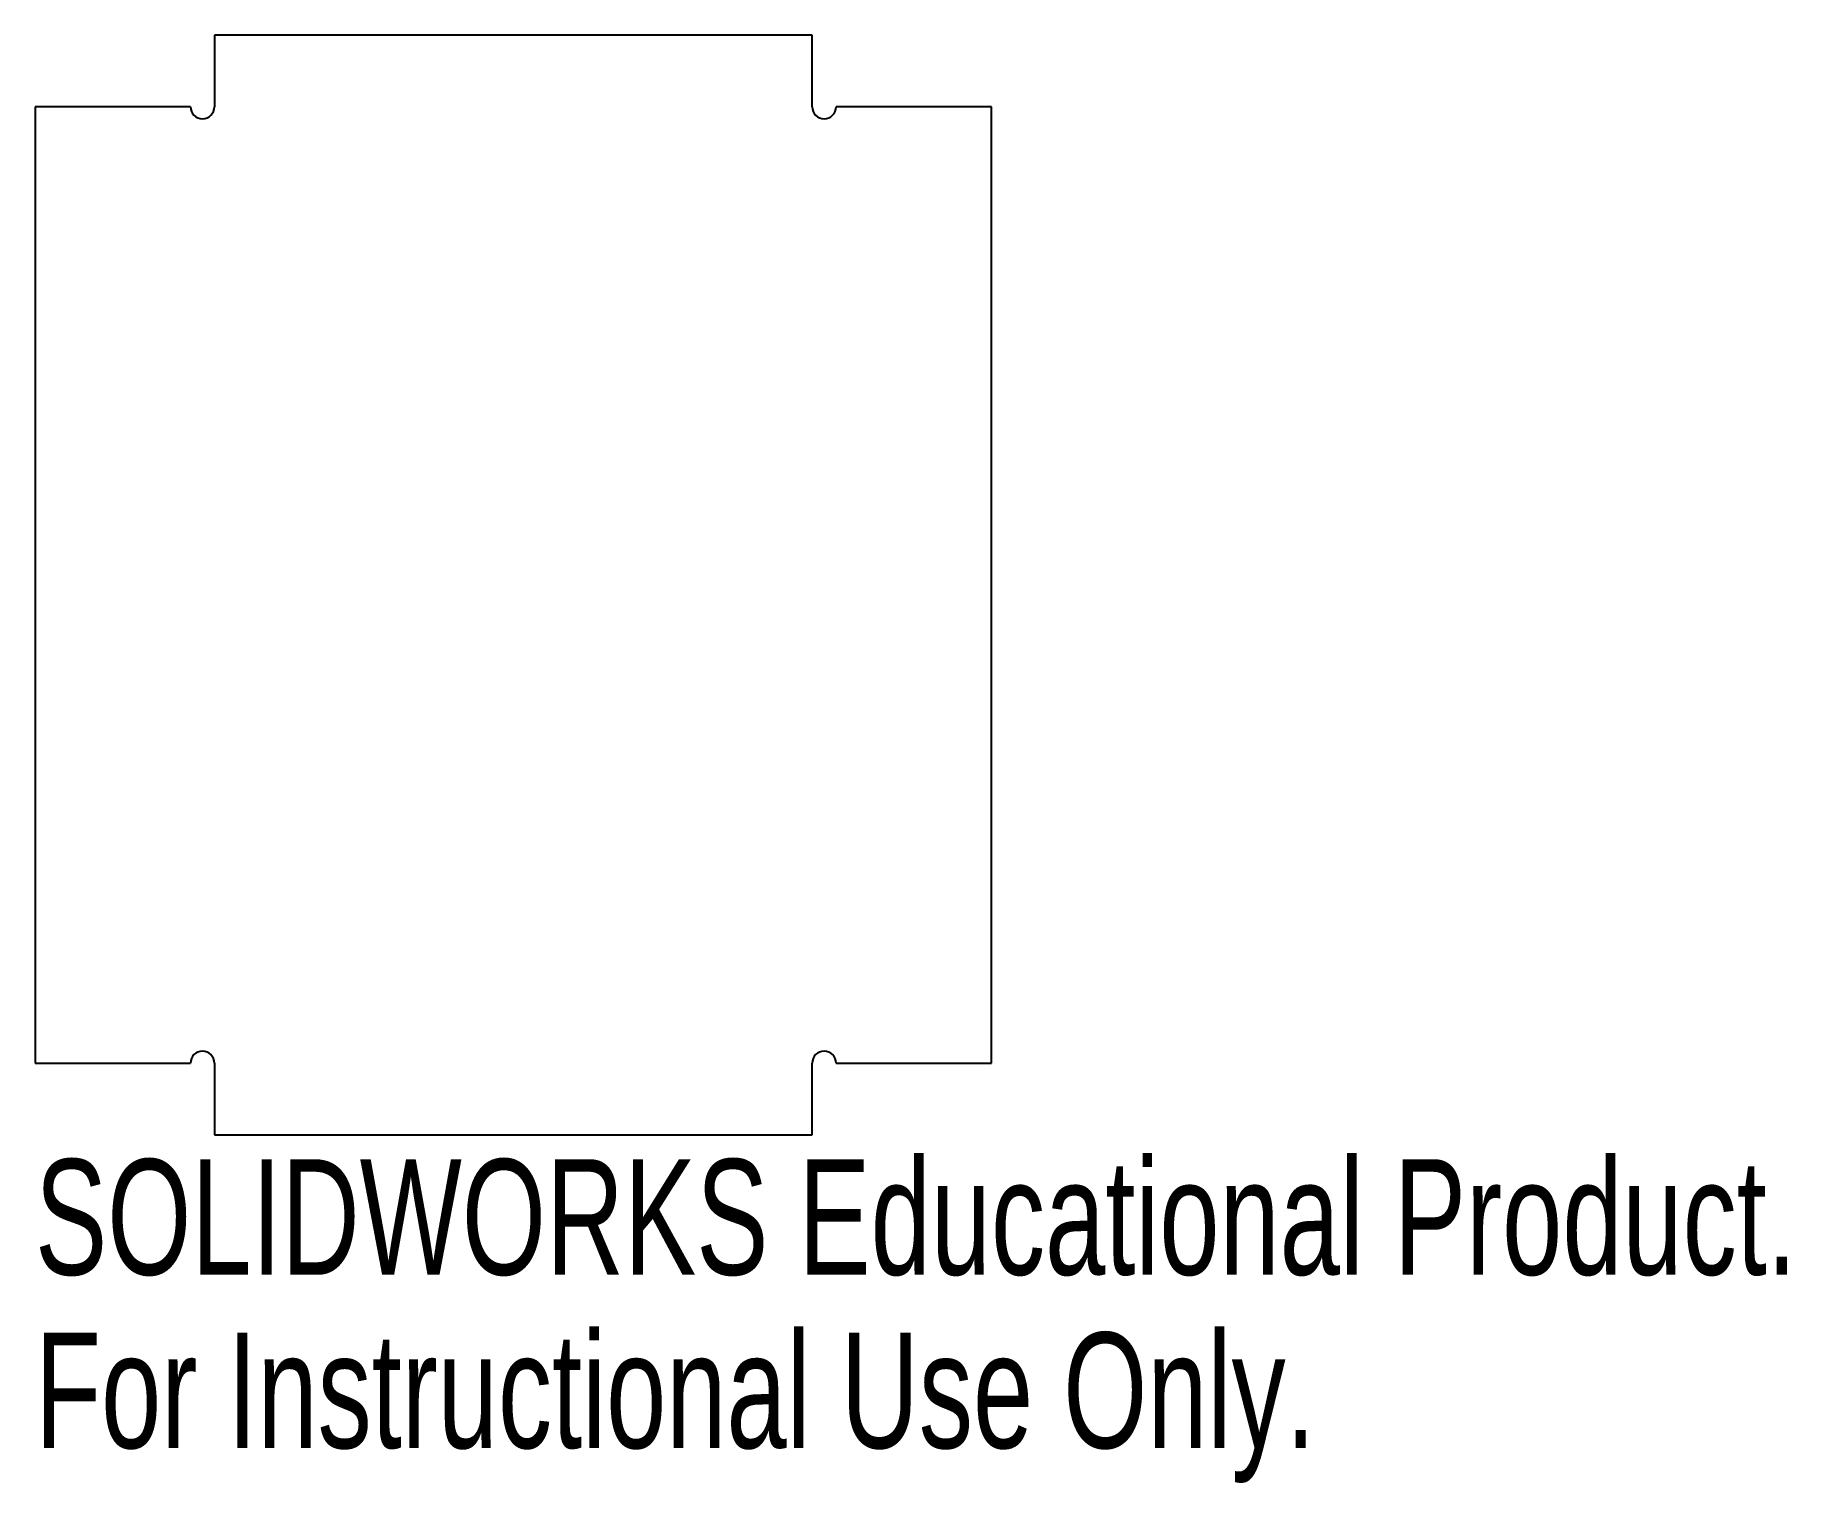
# Model space of a CAD drawing. Header units: millimetres. Extents: x 0 to 73.3, y -17.6 to 43.
import ezdxf

# ---------------------------------------------------------------- set-up
doc = ezdxf.new("R2010")
doc.units = ezdxf.units.MM
doc.styles.add('SLDTEXTSTYLE0', font='TXT', dxfattribs={"width": 0.7})

msp = doc.modelspace()

# ---------------------------------------------------------------- linework, layer by layer
at = {"color": 7, "linetype": 'Continuous', "lineweight": 25}
for p, q in [((32.5, 43), (7.5, 43)), ((7.5, 43), (7.5, 40)), ((32.5, 40), (32.5, 43)), ((0, 40), (0, 0)), ((6.5, 40), (0, 40)), ((40, 40), (33.5, 40)), ((40, 0), (40, 40)), ((0, 0), (6.5, 0)), ((7.5, 0), (7.5, -3)), ((32.5, -3), (32.5, 0)), ((33.5, 0), (40, 0)), ((7.5, -3), (32.5, -3))]:
    msp.add_line(p, q, dxfattribs=at)
for centre, start, end in [((7, 40), 180, 0), ((33, 40), 180, 0), ((7, 0), 0, 180), ((33, 0), 0, 180)]:
    msp.add_arc(centre, 0.5, start, end, dxfattribs=at)

# ---------------------------------------------------------------- texts
at = {"color": 7, "linetype": 'Continuous', "char_height": 4.83362, "attachment_point": 1, "style": 'SLDTEXTSTYLE0'}
for s, insert in [('SOLIDWORKS Educational Product.', (0, -4.02)), ('For Instructional Use Only.', (0, -11.27))]:
    msp.add_mtext(s, dxfattribs=dict(at, insert=insert))

doc.saveas('drawing.dxf')
